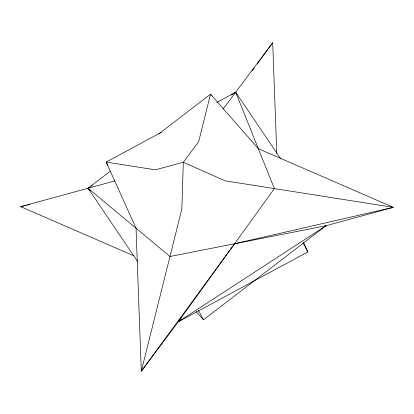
<?xml version="1.0" encoding="UTF-8"?>
<svg xmlns="http://www.w3.org/2000/svg" width="414" height="414" viewBox="0 0 414 414"><rect width="100%" height="100%" fill="white"/><g stroke="black" fill="none" stroke-linecap="round" stroke-linejoin="round"><path stroke-width="0.62" d="M303.617 242.563L307.85 251.929L178.325 321.771L274.358 188.593L235.675 92.229L216.988 102.305M252.142 70.841L254.424 67.72M257.089 64.077L260.515 59.393M261.275 58.353L272.702 42.74L276.769 153.563M223.022 109.136L272.702 42.74M181.389 317.673L141.298 371.26L136.046 228.223L106.15 162.071L161.501 132.226M137.526 261.42L88.058 188.246L110.093 171.324M158.774 133.929L210.529 94.175L258.336 148.678L393.3 207.342L324.7 226.091M196.277 311.628L203.471 319.825L325.942 225.754L169.978 256.489L88.058 188.246L90.221 186.838M91.303 186.134L92.384 185.436M231.348 95.039L235.675 92.229L280.811 158.992M178.325 321.771L325.942 225.754M114.719 180.959L20.7 206.658L133.763 255.805M26.367 205.354L20.7 206.658L21.973 206.855M27.629 205.065L29.518 204.635M88.058 188.246L90.185 190.673M303.095 242.935L307.85 251.929M211.124 95.298L210.529 94.175L198.653 141.712L183.314 162.216L181.855 208.946L141.298 371.26L234.578 243.758L393.3 207.342L225.092 180.825L183.314 162.216L155.416 169.838L106.15 162.071L107.93 165.445M198.415 310.267L203.471 319.825M235.675 92.229L236.741 94.578"/></g></svg>
